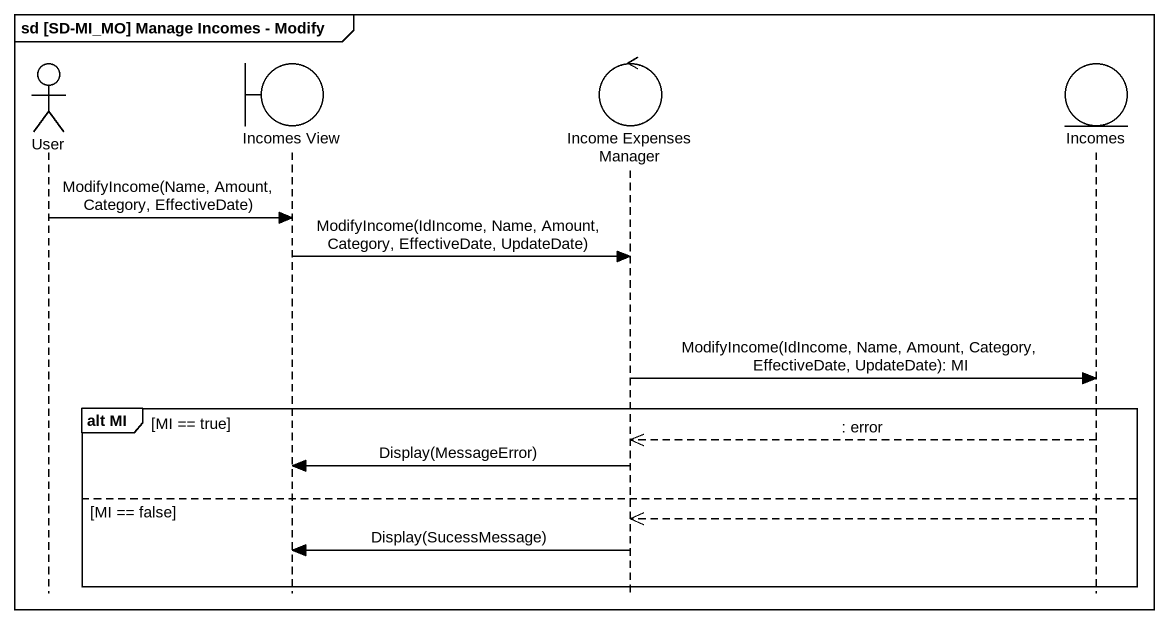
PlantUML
@startuml
mainframe sd [SD-MI_MO] Manage Incomes - Modify
hide footbox
actor User
boundary "Incomes View" as Incomes_View
control "Income Expenses Manager" as Income_Expenses_Manager
entity Incomes

User -> Incomes_View : ModifyIncome(Name, Amount, Category, EffectiveDate)
Incomes_View -> Income_Expenses_Manager : ModifyIncome(IdIncome, Name, Amount, Category, EffectiveDate, UpdateDate)
Income_Expenses_Manager -> Incomes : ModifyIncome(IdIncome, Name, Amount, Category, EffectiveDate, UpdateDate): MI
group alt MI [MI == true]
  Incomes -->> Income_Expenses_Manager : : error
  Income_Expenses_Manager -> Incomes_View : Display(MessageError)
else MI == false
  Incomes -->> Income_Expenses_Manager
  Income_Expenses_Manager -> Incomes_View : Display(SucessMessage)
end
@enduml
